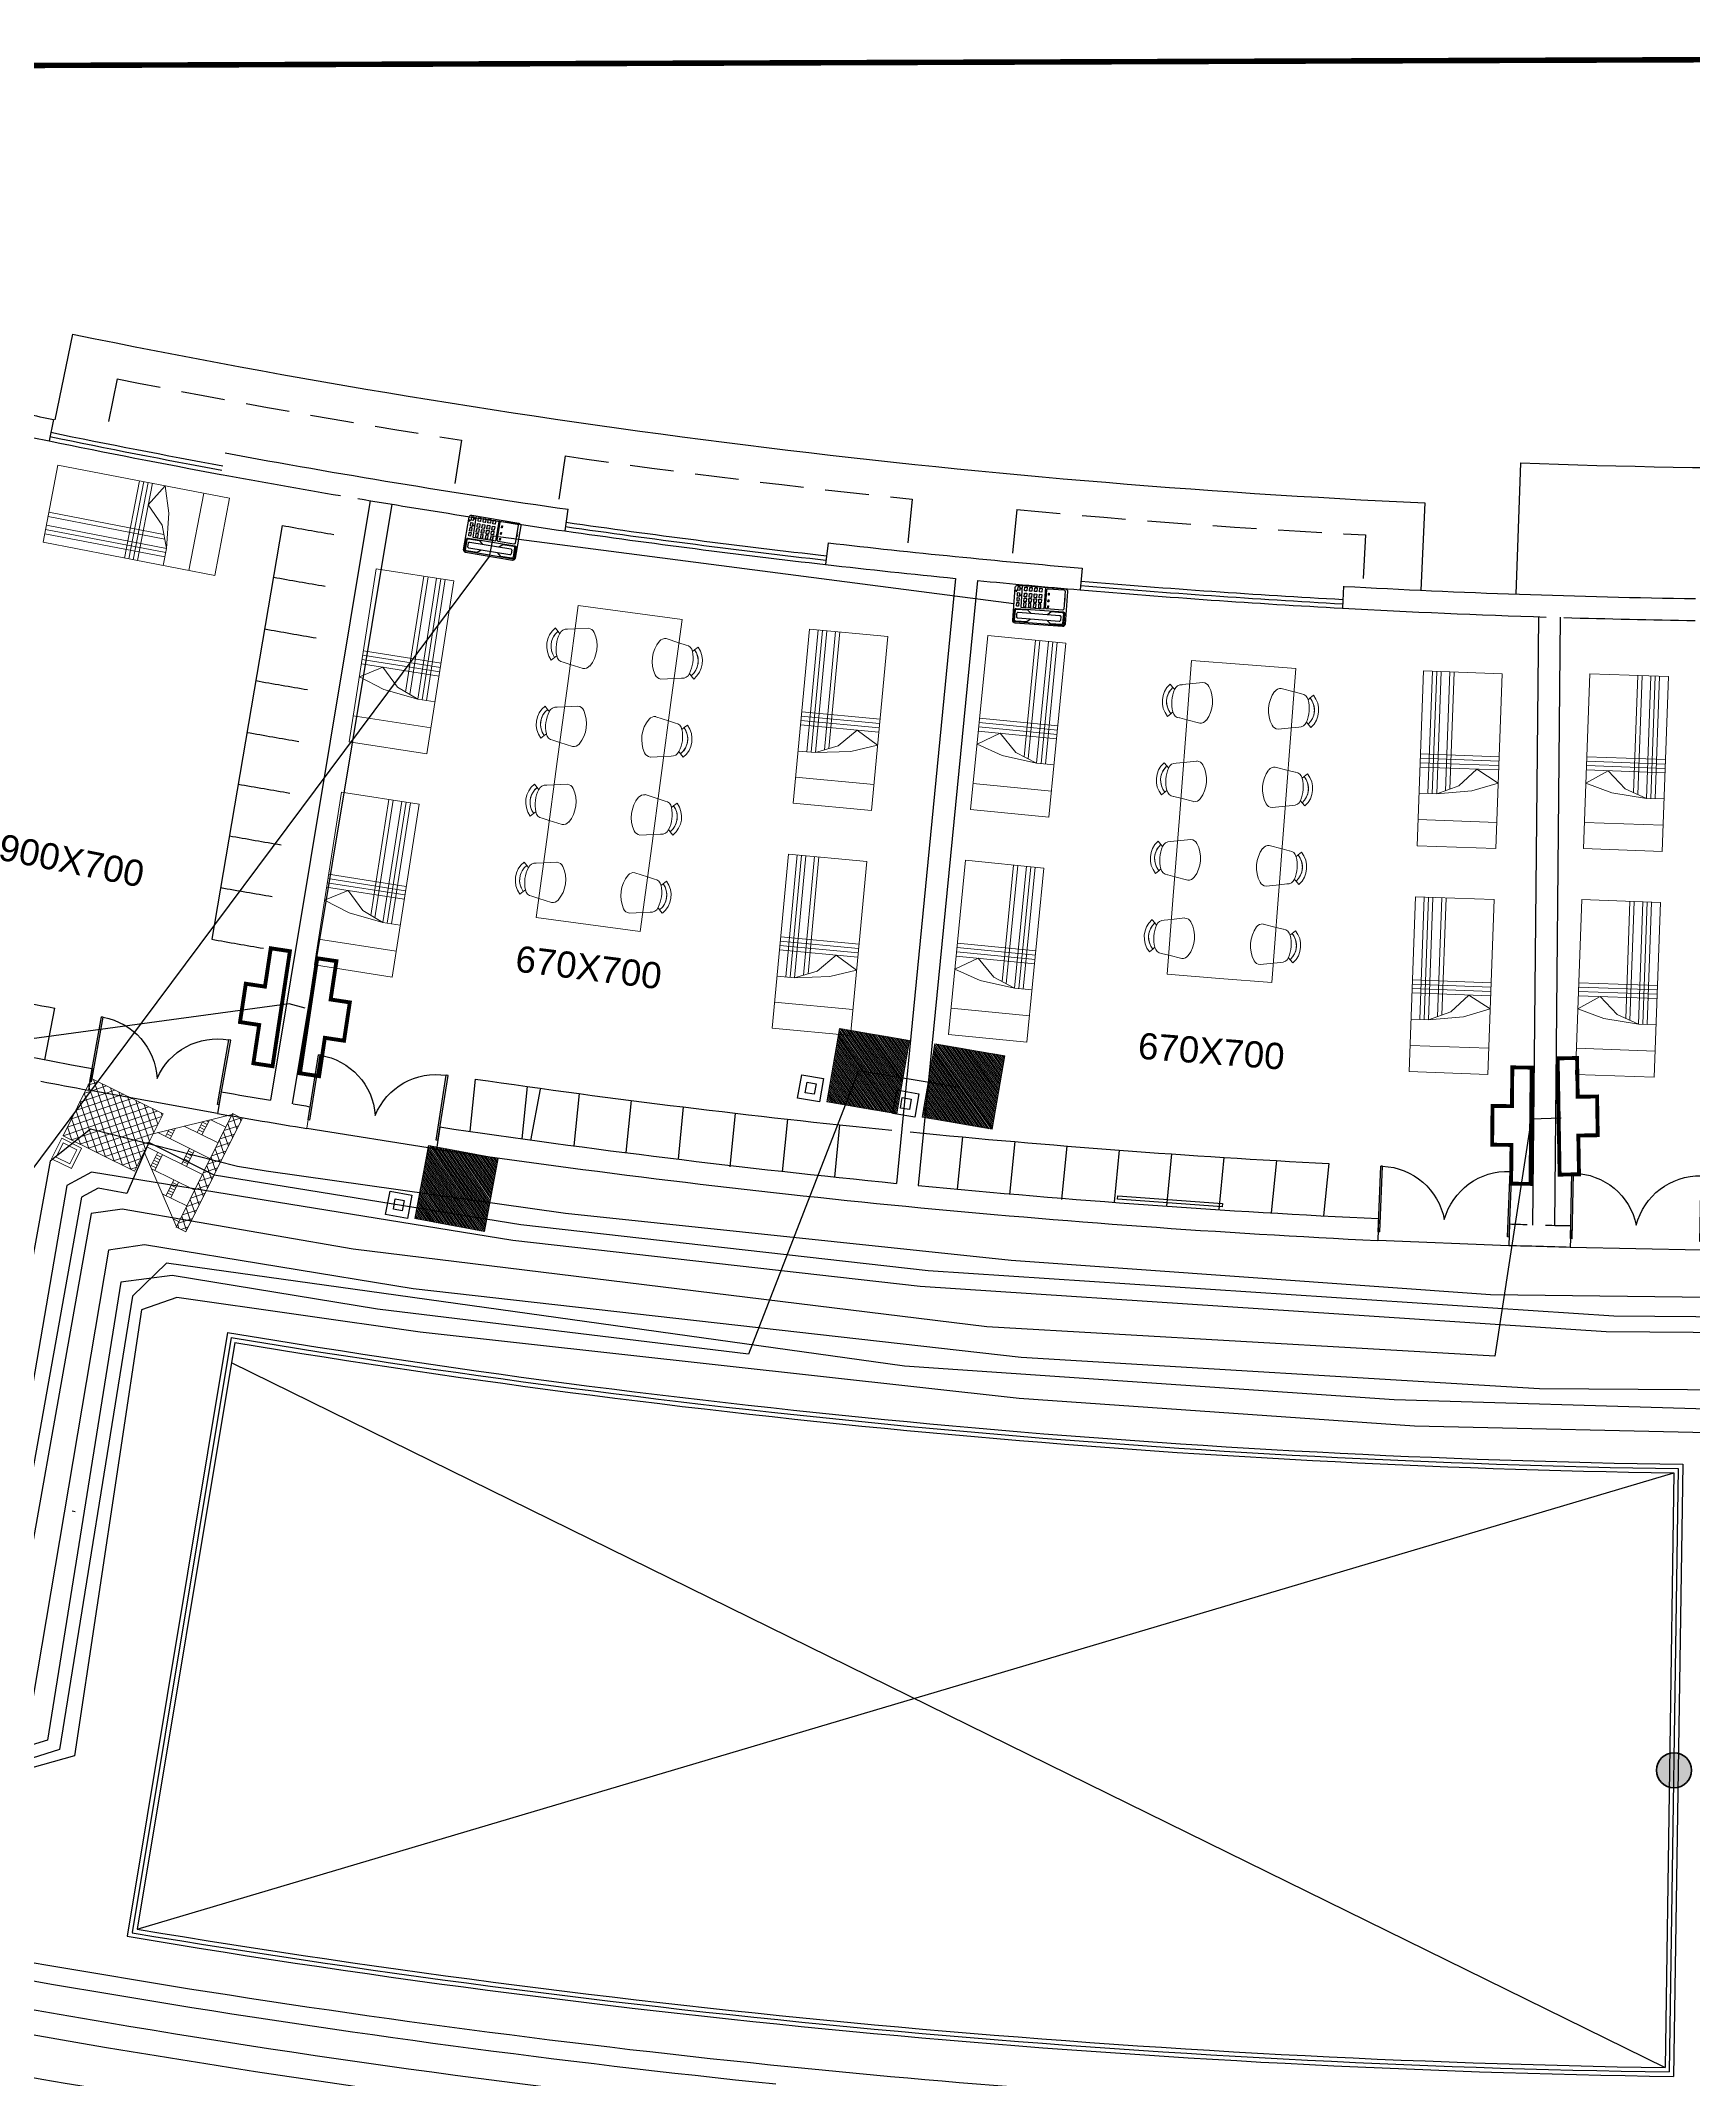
# Model space of a CAD drawing. Header units: inches. Extents: x -221585 to 401252, y -284294 to 332380.
# Drawn here: x 144950 to 146841, y 27985 to 30316 of the extents above; entities that cross this region are included whole.
import ezdxf
from ezdxf.enums import TextEntityAlignment as Align

# ---------------------------------------------------------------- set-up
doc = ezdxf.new("R2010")
doc.units = ezdxf.units.IN
doc.header["$MEASUREMENT"] = 0
doc.linetypes.add('HIDDEN', pattern=[0.375, 0.25, -0.125])
for name, color, linetype, lineweight in [('A-SEC-TXT', 3, 'Continuous', 0), ('A-WALL', 1, 'Continuous', 9), ('column fa 25', 3, 'Continuous', 35), ('FURN', 56, 'Continuous', 0), ('hatch', 252, 'Continuous', 5), ('Wall mount speaker', 2, 'Continuous', 0)]:
    doc.layers.add(name, color=color, linetype=linetype, lineweight=lineweight)
for name, color, linetype in [('A-TEXT', 3, 'Continuous'), ('AC-GRND-PATT', 251, 'Continuous'), ('ELV points', 7, 'Continuous'), ('Power', 7, 'Continuous'), ('TEL', 6, 'Continuous')]:
    doc.layers.add(name, color=color, linetype=linetype)
doc.styles.get("Standard").update_dxf_attribs({"font": 'arial.ttf'})
pattern_1 = [(135, (-206628.523, -439172.145), (31.0767903, 31.0767903), []), (45, (-206628.523, -439172.145), (31.0767903, -31.0767903), [])]

# ---------------------------------------------------------------- blocks, each defined once
blk = doc.blocks.new('d2')
at = {"color": 1, "ltscale": 8}
for p, q in [((-332.772, -186.458, 9945.752), (-332.753, -186.454, 9945.752)), ((-332.628, -187.194, 9945.752), (-332.772, -186.458, 9945.752)), ((-332.609, -187.19, 9945.752), (-332.753, -186.454, 9945.752)), ((-332.753, -186.454, 9945.752), (-332.753, -186.454, 9945.732)), ((-332.753, -186.454, 9945.732), (-332.753, -186.454, 9945.732)), ((-334.226, -186.743, 9945.752), (-334.206, -186.739, 9945.752)), ((-334.082, -187.479, 9945.752), (-334.226, -186.743, 9945.752)), ((-334.062, -187.475, 9945.752), (-334.206, -186.739, 9945.752)), ((-334.063, -187.577, 9945.752), (-332.589, -187.288, 9945.752)), ((-332.628, -187.194, 9945.752), (-332.609, -187.19, 9945.752)), ((-334.082, -187.479, 9945.752), (-334.062, -187.475, 9945.752))]:
    blk.add_line(p, q, dxfattribs=at)
for centre, start, end in [((-332.628, -187.194, 9945.752), 101.092, 178.0402), ((-334.062, -187.475, 9945.752), 24.1438, 101.092)]:
    blk.add_arc(centre, 0.75, start, end, dxfattribs=at)
blk = doc.blocks.new('A$C25933C84')
at = {"color": 8, "linetype": 'Continuous'}
for p, q in [((0, 0.9), (2, 0.9)), ((0, 0), (0, 0.9)), ((0.3, 0.9), (0.3, 0)), ((0.6, 0.7), (0.6, 0.9)), ((0.65, 0.3), (0.6, 0.7)), ((0.7, 0.45), (0.6, 0.7)), ((2, 0.9), (2, 0)), ((0.75, 0), (0.65, 0.3)), ((0.9, 0.25), (0.7, 0.45)), ((0.75, 0), (0.9, 0.25)), ((2, 0), (0, 0))]:
    blk.add_line(p, q, dxfattribs=at)
at = {"color": 8}
for p, q in [((0.6, 0.8), (2, 0.8)), ((0.6, 0.75), (2, 0.75)), ((0.6, 0.7), (2, 0.7)), ((0.9, 0), (0.9, 0.9)), ((0.95, 0), (0.95, 0.9)), ((1, 0), (1, 0.9)), ((1.05, 0), (1.05, 0.9)), ((0.64, 0.6), (2, 0.6)), ((0.66, 0.55), (2, 0.55))]:
    blk.add_line(p, q, dxfattribs=at)
blk = doc.blocks.new('FREGTET')
at = {"layer": 'FURN', "color": 8}
for p, q in [((-154.66, 109.191, -2766.571), (-154.635, 109.149, -2766.571)), ((-154.66, 109.191, -2766.571), (-154.635, 109.149, -2766.571)), ((-154.617, 109.122, -2766.571), (-154.635, 109.149, -2766.571)), ((-154.617, 109.122, -2766.571), (-154.635, 109.149, -2766.571)), ((-154.3, 109.105, -2766.571), (-154.341, 109.079, -2766.571)), ((-154.3, 109.105, -2766.571), (-154.341, 109.079, -2766.571)), ((-154.994, 109.041, -2766.571), (-155.133, 108.458, -2766.571)), ((-154.118, 108.833, -2766.571), (-154.994, 109.041, -2766.571)), ((-154.732, 108.979, -2766.571), (-154.793, 108.838, -2766.571)), ((-154.698, 109.057, -2766.571), (-154.732, 108.979, -2766.571)), ((-154.698, 109.057, -2766.571), (-154.732, 108.979, -2766.571)), ((-154.369, 109.063, -2766.571), (-154.341, 109.079, -2766.571)), ((-154.369, 109.063, -2766.571), (-154.341, 109.079, -2766.571)), ((-154.34, 108.731, -2766.571), (-154.331, 108.884, -2766.571)), ((-154.331, 108.884, -2766.571), (-154.327, 108.968, -2766.571)), ((-154.331, 108.884, -2766.571), (-154.327, 108.968, -2766.571)), ((-153.784, 108.982, -2766.571), (-153.76, 108.941, -2766.571)), ((-153.784, 108.982, -2766.571), (-153.76, 108.941, -2766.571)), ((-153.742, 108.914, -2766.571), (-153.76, 108.941, -2766.571)), ((-153.742, 108.914, -2766.571), (-153.76, 108.941, -2766.571)), ((-153.493, 108.854, -2766.571), (-153.465, 108.871, -2766.571)), ((-153.493, 108.854, -2766.571), (-153.465, 108.871, -2766.571)), ((-153.425, 108.897, -2766.571), (-153.465, 108.871, -2766.571)), ((-153.425, 108.897, -2766.571), (-153.465, 108.871, -2766.571)), ((-153.243, 108.625, -2766.571), (-154.118, 108.833, -2766.571)), ((-153.856, 108.771, -2766.571), (-153.917, 108.63, -2766.571)), ((-153.822, 108.848, -2766.571), (-153.856, 108.771, -2766.571)), ((-153.822, 108.848, -2766.571), (-153.856, 108.771, -2766.571)), ((-153.464, 108.523, -2766.571), (-153.456, 108.676, -2766.571)), ((-153.456, 108.676, -2766.571), (-153.451, 108.76, -2766.571)), ((-153.456, 108.676, -2766.571), (-153.451, 108.76, -2766.571)), ((-152.367, 108.417, -2766.571), (-153.243, 108.625, -2766.571)), ((-152.946, 108.64, -2766.571), (-152.98, 108.563, -2766.571)), ((-152.946, 108.64, -2766.571), (-152.98, 108.563, -2766.571)), ((-152.908, 108.774, -2766.571), (-152.884, 108.732, -2766.571)), ((-152.908, 108.774, -2766.571), (-152.884, 108.732, -2766.571)), ((-152.866, 108.705, -2766.571), (-152.884, 108.732, -2766.571)), ((-152.866, 108.705, -2766.571), (-152.884, 108.732, -2766.571)), ((-152.618, 108.646, -2766.571), (-152.59, 108.663, -2766.571)), ((-152.618, 108.646, -2766.571), (-152.59, 108.663, -2766.571)), ((-152.549, 108.689, -2766.571), (-152.59, 108.663, -2766.571)), ((-152.549, 108.689, -2766.571), (-152.59, 108.663, -2766.571)), ((-155.271, 107.874, -2766.571), (-155.133, 108.458, -2766.571)), ((-152.98, 108.563, -2766.571), (-153.042, 108.422, -2766.571)), ((-152.589, 108.314, -2766.571), (-152.58, 108.468, -2766.571)), ((-152.58, 108.468, -2766.571), (-152.576, 108.552, -2766.571)), ((-152.58, 108.468, -2766.571), (-152.576, 108.552, -2766.571)), ((-151.491, 108.209, -2766.571), (-152.367, 108.417, -2766.571)), ((-152.071, 108.432, -2766.571), (-152.105, 108.355, -2766.571)), ((-152.071, 108.432, -2766.571), (-152.105, 108.354, -2766.571)), ((-152.033, 108.566, -2766.571), (-152.008, 108.524, -2766.571)), ((-152.033, 108.566, -2766.571), (-152.008, 108.524, -2766.571)), ((-151.991, 108.497, -2766.571), (-152.008, 108.524, -2766.571)), ((-151.991, 108.497, -2766.571), (-152.008, 108.524, -2766.571)), ((-151.742, 108.438, -2766.571), (-151.714, 108.454, -2766.571)), ((-151.742, 108.438, -2766.571), (-151.714, 108.454, -2766.571)), ((-151.674, 108.481, -2766.571), (-151.714, 108.454, -2766.571)), ((-151.674, 108.481, -2766.571), (-151.714, 108.454, -2766.571)), ((-152.105, 108.355, -2766.571), (-152.166, 108.214, -2766.571)), ((-151.713, 108.106, -2766.571), (-151.705, 108.259, -2766.571)), ((-151.705, 108.259, -2766.571), (-151.7, 108.344, -2766.571)), ((-151.705, 108.259, -2766.571), (-151.7, 108.344, -2766.571)), ((-151.63, 107.625, -2766.571), (-151.491, 108.209, -2766.571)), ((-155.009, 107.811, -2766.571), (-155.001, 107.965, -2766.571)), ((-154.396, 107.666, -2766.571), (-155.271, 107.874, -2766.571)), ((-155.014, 107.727, -2766.571), (-155.009, 107.812, -2766.571)), ((-155.014, 107.727, -2766.571), (-155.009, 107.811, -2766.571)), ((-154.609, 107.716, -2766.571), (-154.643, 107.639, -2766.571)), ((-154.609, 107.716, -2766.571), (-154.643, 107.639, -2766.571)), ((-154.547, 107.857, -2766.571), (-154.609, 107.716, -2766.571)), ((-154.133, 107.603, -2766.571), (-154.125, 107.756, -2766.571)), ((-155.04, 107.59, -2766.571), (-154.999, 107.617, -2766.571)), ((-155.04, 107.59, -2766.571), (-154.999, 107.617, -2766.571)), ((-154.971, 107.633, -2766.571), (-154.999, 107.617, -2766.571)), ((-154.971, 107.633, -2766.571), (-154.999, 107.617, -2766.571)), ((-154.723, 107.574, -2766.571), (-154.705, 107.547, -2766.571)), ((-154.723, 107.574, -2766.571), (-154.705, 107.547, -2766.571)), ((-154.681, 107.505, -2766.571), (-154.705, 107.547, -2766.571)), ((-154.681, 107.505, -2766.571), (-154.705, 107.547, -2766.571)), ((-153.52, 107.458, -2766.571), (-154.396, 107.666, -2766.571)), ((-154.138, 107.519, -2766.571), (-154.133, 107.603, -2766.571)), ((-154.138, 107.519, -2766.571), (-154.133, 107.603, -2766.571)), ((-153.733, 107.508, -2766.571), (-153.767, 107.431, -2766.571)), ((-153.733, 107.508, -2766.571), (-153.767, 107.431, -2766.571)), ((-153.672, 107.649, -2766.571), (-153.733, 107.508, -2766.571)), ((-152.645, 107.249, -2766.571), (-153.52, 107.458, -2766.571)), ((-153.258, 107.395, -2766.571), (-153.249, 107.548, -2766.571)), ((-151.63, 107.625, -2766.571), (-151.769, 107.041, -2766.571)), ((-154.164, 107.382, -2766.571), (-154.124, 107.408, -2766.571)), ((-154.164, 107.382, -2766.571), (-154.124, 107.408, -2766.571)), ((-154.096, 107.425, -2766.571), (-154.124, 107.408, -2766.571)), ((-154.096, 107.425, -2766.571), (-154.124, 107.408, -2766.571)), ((-153.847, 107.366, -2766.571), (-153.83, 107.338, -2766.571)), ((-153.847, 107.366, -2766.571), (-153.83, 107.338, -2766.571)), ((-153.805, 107.297, -2766.571), (-153.83, 107.338, -2766.571)), ((-153.805, 107.297, -2766.571), (-153.83, 107.338, -2766.571)), ((-153.262, 107.311, -2766.571), (-153.258, 107.395, -2766.571)), ((-153.262, 107.311, -2766.571), (-153.258, 107.395, -2766.571)), ((-152.858, 107.3, -2766.571), (-152.892, 107.223, -2766.571)), ((-152.858, 107.3, -2766.571), (-152.892, 107.223, -2766.571)), ((-152.796, 107.441, -2766.571), (-152.858, 107.3, -2766.571)), ((-151.769, 107.041, -2766.571), (-152.645, 107.249, -2766.571)), ((-152.382, 107.187, -2766.571), (-152.374, 107.34, -2766.571)), ((-151.921, 107.233, -2766.571), (-151.982, 107.092, -2766.571)), ((-153.289, 107.174, -2766.571), (-153.248, 107.2, -2766.571)), ((-153.289, 107.174, -2766.571), (-153.248, 107.2, -2766.571)), ((-153.22, 107.216, -2766.571), (-153.248, 107.2, -2766.571)), ((-153.22, 107.216, -2766.571), (-153.248, 107.2, -2766.571)), ((-152.972, 107.157, -2766.571), (-152.954, 107.13, -2766.571)), ((-152.972, 107.157, -2766.571), (-152.954, 107.13, -2766.571)), ((-152.93, 107.089, -2766.571), (-152.954, 107.13, -2766.571)), ((-152.93, 107.089, -2766.571), (-152.954, 107.13, -2766.571)), ((-152.413, 106.966, -2766.571), (-152.373, 106.992, -2766.571)), ((-152.413, 106.966, -2766.571), (-152.373, 106.992, -2766.571)), ((-152.387, 107.103, -2766.571), (-152.382, 107.187, -2766.571)), ((-152.387, 107.103, -2766.571), (-152.382, 107.187, -2766.571)), ((-152.345, 107.008, -2766.571), (-152.373, 106.992, -2766.571)), ((-152.345, 107.008, -2766.571), (-152.373, 106.992, -2766.571)), ((-151.982, 107.092, -2766.571), (-152.016, 107.014, -2766.571)), ((-151.982, 107.092, -2766.571), (-152.016, 107.014, -2766.571)), ((-152.096, 106.949, -2766.571), (-152.078, 106.922, -2766.571)), ((-152.096, 106.949, -2766.571), (-152.078, 106.922, -2766.571)), ((-152.054, 106.88, -2766.571), (-152.078, 106.922, -2766.571)), ((-152.054, 106.88, -2766.571), (-152.078, 106.922, -2766.571))]:
    blk.add_line(p, q, dxfattribs=at)
for centre, radius, start, end in [((-154.615, 109.037, -2766.571), 0.0847, 91.5148, 166.6297), ((-154.615, 109.037, -2766.571), 0.0847, 91.5148, 166.6297), ((-154.525, 108.959, -2766.571), 0.268, 33.0269, 120.2325), ((-154.525, 108.959, -2766.571), 0.268, 33.0269, 120.2325), ((-154.525, 108.959, -2766.571), 0.219, 33.0269, 120.2325), ((-154.525, 108.959, -2766.571), 0.219, 46.2775, 120.2325), ((-154.576, 108.746, -2766.571), 0.378, 56.8909, 96.3685), ((-154.576, 108.746, -2766.571), 0.378, 56.8909, 96.3685), ((-154.409, 108.988, -2766.571), 0.0847, 346.6297, 61.7447), ((-154.409, 108.988, -2766.571), 0.0847, 346.6297, 61.7447), ((-153.74, 108.829, -2766.571), 0.0847, 91.5148, 166.6297), ((-153.74, 108.829, -2766.571), 0.0847, 91.5148, 166.6297), ((-153.649, 108.751, -2766.571), 0.268, 33.0269, 120.2325), ((-153.649, 108.751, -2766.571), 0.268, 33.0269, 120.2325), ((-153.649, 108.751, -2766.571), 0.219, 33.0269, 120.2325), ((-153.649, 108.751, -2766.571), 0.219, 46.2775, 120.2325), ((-153.7, 108.538, -2766.571), 0.378, 56.8909, 96.3685), ((-153.7, 108.538, -2766.571), 0.378, 56.8909, 96.3685), ((-153.534, 108.78, -2766.571), 0.0847, 346.6297, 61.7447), ((-153.534, 108.78, -2766.571), 0.0847, 346.6297, 61.7447), ((-154.711, 108.819, -2766.571), 0.0847, 166.6297, 224.3988), ((-154.711, 108.819, -2766.571), 0.0847, 166.6297, 224.3988), ((-154.512, 109.013, -2766.571), 0.363, 224.3988, 288.8607), ((-154.512, 109.013, -2766.571), 0.363, 224.3988, 288.8607), ((-154.422, 108.75, -2766.571), 0.0847, 288.8607, 346.6297), ((-154.422, 108.75, -2766.571), 0.0847, 288.8607, 346.6297), ((-153.835, 108.611, -2766.571), 0.0847, 166.6297, 224.3988), ((-153.835, 108.611, -2766.571), 0.0847, 166.6297, 224.3988), ((-152.864, 108.621, -2766.571), 0.0847, 91.5148, 166.6297), ((-152.864, 108.621, -2766.571), 0.0847, 91.5148, 166.6297), ((-152.774, 108.543, -2766.571), 0.268, 33.0269, 120.2325), ((-152.774, 108.543, -2766.571), 0.268, 33.0269, 120.2325), ((-152.774, 108.543, -2766.571), 0.219, 33.0269, 120.2325), ((-152.774, 108.543, -2766.571), 0.219, 46.2775, 120.2325), ((-152.824, 108.33, -2766.571), 0.378, 56.8909, 96.3685), ((-152.824, 108.33, -2766.571), 0.378, 56.8909, 96.3685), ((-152.658, 108.572, -2766.571), 0.0847, 346.6297, 61.7447), ((-152.658, 108.572, -2766.571), 0.0847, 346.6297, 61.7447), ((-153.636, 108.805, -2766.571), 0.363, 224.3988, 288.8607), ((-153.636, 108.805, -2766.571), 0.363, 224.3988, 288.8607), ((-153.547, 108.542, -2766.571), 0.0847, 288.8607, 346.6297), ((-153.547, 108.542, -2766.571), 0.0847, 288.8607, 346.6297), ((-152.959, 108.403, -2766.571), 0.0847, 166.6297, 224.3988), ((-152.959, 108.403, -2766.571), 0.0847, 166.6297, 224.3988), ((-151.988, 108.413, -2766.571), 0.0847, 91.5148, 166.6297), ((-151.988, 108.413, -2766.571), 0.0847, 91.5148, 166.6297), ((-151.898, 108.335, -2766.571), 0.268, 33.0269, 120.2325), ((-151.898, 108.335, -2766.571), 0.268, 33.0269, 120.2325), ((-151.898, 108.335, -2766.571), 0.219, 33.0269, 120.2325), ((-151.898, 108.335, -2766.571), 0.219, 46.2775, 120.2325), ((-151.949, 108.122, -2766.571), 0.378, 56.8909, 96.3685), ((-151.949, 108.122, -2766.571), 0.378, 56.8909, 96.3685), ((-151.782, 108.364, -2766.571), 0.0847, 346.6297, 61.7447), ((-151.782, 108.364, -2766.571), 0.0847, 346.6297, 61.7447), ((-152.761, 108.597, -2766.571), 0.363, 224.3988, 288.8607), ((-152.761, 108.597, -2766.571), 0.363, 224.3988, 288.8607), ((-152.671, 108.334, -2766.571), 0.0847, 288.8607, 346.6297), ((-152.671, 108.334, -2766.571), 0.0847, 288.8607, 346.6297), ((-152.084, 108.194, -2766.571), 0.0847, 166.6297, 224.3988), ((-152.084, 108.194, -2766.571), 0.0847, 166.6297, 224.3988), ((-154.918, 107.945, -2766.571), 0.0847, 108.8607, 166.6297), ((-154.918, 107.945, -2766.571), 0.0847, 108.8607, 166.6297), ((-154.828, 107.682, -2766.571), 0.363, 44.3988, 108.8607), ((-154.828, 107.682, -2766.571), 0.363, 44.3988, 108.8607), ((-154.63, 107.876, -2766.571), 0.0847, 346.6297, 44.3988), ((-154.63, 107.876, -2766.571), 0.0847, 346.6297, 44.3988), ((-151.885, 108.389, -2766.571), 0.363, 224.3988, 288.8607), ((-151.885, 108.389, -2766.571), 0.363, 224.3988, 288.8607), ((-151.795, 108.126, -2766.571), 0.0847, 288.8607, 346.6297), ((-151.795, 108.126, -2766.571), 0.0847, 288.8607, 346.6297), ((-154.931, 107.707, -2766.571), 0.0847, 166.6297, 241.7447), ((-154.931, 107.707, -2766.571), 0.0847, 166.6297, 241.7447), ((-154.043, 107.737, -2766.571), 0.0847, 108.8607, 166.6297), ((-154.043, 107.737, -2766.571), 0.0847, 108.8607, 166.6297), ((-153.953, 107.474, -2766.571), 0.363, 44.3988, 108.8607), ((-153.953, 107.474, -2766.571), 0.363, 44.3988, 108.8607), ((-153.754, 107.668, -2766.571), 0.0847, 346.6297, 44.3988), ((-153.754, 107.668, -2766.571), 0.0847, 346.6297, 44.3988), ((-154.816, 107.736, -2766.571), 0.268, 213.0269, 300.2325), ((-154.816, 107.736, -2766.571), 0.268, 213.0269, 300.2325), ((-154.816, 107.736, -2766.571), 0.219, 213.0269, 300.2325), ((-154.816, 107.736, -2766.571), 0.219, 213.0269, 286.9819), ((-154.765, 107.949, -2766.571), 0.378, 236.8909, 276.3685), ((-154.765, 107.949, -2766.571), 0.378, 236.8909, 276.3685), ((-154.725, 107.658, -2766.571), 0.0847, 271.5148, 346.6297), ((-154.725, 107.658, -2766.571), 0.0847, 271.5148, 346.6297), ((-154.056, 107.499, -2766.571), 0.0847, 166.6297, 241.7447), ((-154.056, 107.499, -2766.571), 0.0847, 166.6297, 241.7447), ((-153.167, 107.529, -2766.571), 0.0847, 108.8607, 166.6297), ((-153.167, 107.529, -2766.571), 0.0847, 108.8607, 166.6297), ((-153.077, 107.266, -2766.571), 0.363, 44.3988, 108.8607), ((-153.077, 107.266, -2766.571), 0.363, 44.3988, 108.8607), ((-152.879, 107.46, -2766.571), 0.0847, 346.6297, 44.3988), ((-152.879, 107.46, -2766.571), 0.0847, 346.6297, 44.3988), ((-153.94, 107.528, -2766.571), 0.268, 213.0269, 300.2325), ((-153.94, 107.528, -2766.571), 0.268, 213.0269, 300.2325), ((-153.94, 107.528, -2766.571), 0.219, 213.0269, 300.2325), ((-153.94, 107.528, -2766.571), 0.219, 213.0269, 286.9819), ((-153.889, 107.741, -2766.571), 0.378, 236.8909, 276.3685), ((-153.889, 107.741, -2766.571), 0.378, 236.8909, 276.3685), ((-153.85, 107.45, -2766.571), 0.0847, 271.5148, 346.6297), ((-153.85, 107.45, -2766.571), 0.0847, 271.5148, 346.6297), ((-153.18, 107.291, -2766.571), 0.0847, 166.6297, 241.7447), ((-153.18, 107.291, -2766.571), 0.0847, 166.6297, 241.7447), ((-152.974, 107.242, -2766.571), 0.0847, 271.5148, 346.6297), ((-152.974, 107.242, -2766.571), 0.0847, 271.5148, 346.6297), ((-152.291, 107.321, -2766.571), 0.0847, 108.8607, 166.6297), ((-152.291, 107.321, -2766.571), 0.0847, 108.8607, 166.6297), ((-152.202, 107.058, -2766.571), 0.363, 44.3988, 108.8607), ((-152.202, 107.058, -2766.571), 0.363, 44.3988, 108.8607), ((-152.003, 107.252, -2766.571), 0.0847, 346.6297, 44.3988), ((-152.003, 107.252, -2766.571), 0.0847, 346.6297, 44.3988), ((-153.064, 107.32, -2766.571), 0.268, 213.0269, 300.2325), ((-153.064, 107.32, -2766.571), 0.268, 213.0269, 300.2325), ((-153.064, 107.32, -2766.571), 0.219, 213.0269, 300.2325), ((-153.064, 107.32, -2766.571), 0.219, 213.0269, 286.9819), ((-153.014, 107.533, -2766.571), 0.378, 236.8909, 276.3685), ((-153.014, 107.533, -2766.571), 0.378, 236.8909, 276.3685), ((-152.304, 107.083, -2766.571), 0.0847, 166.6297, 241.7447), ((-152.304, 107.083, -2766.571), 0.0847, 166.6297, 241.7447), ((-152.189, 107.112, -2766.571), 0.219, 213.0269, 300.2325), ((-152.189, 107.112, -2766.571), 0.219, 213.0269, 286.9819), ((-152.138, 107.325, -2766.571), 0.378, 236.8909, 276.3685), ((-152.138, 107.325, -2766.571), 0.378, 236.8909, 276.3685), ((-152.098, 107.034, -2766.571), 0.0847, 271.5148, 346.6297), ((-152.098, 107.034, -2766.571), 0.0847, 271.5148, 346.6297), ((-152.189, 107.112, -2766.571), 0.268, 213.0269, 300.2325), ((-152.189, 107.112, -2766.571), 0.268, 213.0269, 300.2325)]:
    blk.add_arc(centre, radius, start, end, dxfattribs=at)
blk = doc.blocks.new('dffa')
at = {"layer": 'column fa 25', "ltscale": 10}
h = blk.add_hatch(color=3, dxfattribs=at)
h.set_gradient(color1=(141, 141, 141), color2=(145, 145, 145), one_color=1, tint=0.57, name='CYLINDER')
h.paths.add_polyline_path([(173919.9, 119465, 1), (173879.9, 119465, 1)])
at = {"layer": 'column fa 25', "color": 3, "ltscale": 10}
blk.add_circle((173899.9, 119465), 20, dxfattribs=at)
blk = doc.blocks.new('light')
at = {"color": 5}
for p, q in [((112625.2, 38871.2), (112742.5, 38895.9)), ((112743.3, 38892.3), (112625.9, 38867.6)), ((112742.5, 38895.9), (112743.3, 38892.3)), ((112625.9, 38867.6), (112625.2, 38871.2))]:
    blk.add_line(p, q, dxfattribs=at)
blk = doc.blocks.new('A$C1A3D5E7F')
at = {"color": 1}
for points in [[(6.11, 4.12), (6.11, 0.28, -0.414214), (5.83, 0), (0.28, 0, -0.414214), (0, 0.28), (0, 4.12, -0.414214), (0.28, 4.41), (5.83, 4.41, -0.414214)], [(5.97, 4.12), (5.97, 2.84, -0.414214), (5.83, 2.7), (0.28, 2.7, -0.414214), (0.14, 2.84), (0.14, 4.12, -0.414214), (0.28, 4.27), (5.83, 4.27, -0.414214)], [(2.42, 2.36), (2.42, 0.28, -0.414214), (2.28, 0.14), (0.43, 0.14, -0.414214), (0.29, 0.28), (0.29, 2.36, -0.414214), (0.43, 2.5), (2.28, 2.5, -0.414214)], [(5.69, 3.7), (5.69, 3.27, -0.414214), (5.54, 3.13), (0.71, 3.13, -0.414214), (0.57, 3.27), (0.57, 3.7, -0.414214), (0.71, 3.84), (5.54, 3.84, -0.414214)], [(3.25, 2.03), (3.25, 2.4, 0.414214), (3.23, 2.43), (3, 2.43, 0.414214), (2.97, 2.4), (2.97, 2.03, 0.414214), (3, 2), (3.23, 2, 0.414214)], [(3.84, 2.03), (3.84, 2.4, 0.414214), (3.81, 2.43), (3.58, 2.43, 0.414214), (3.55, 2.4), (3.55, 2.03, 0.414214), (3.58, 2), (3.81, 2, 0.414214)], [(4.42, 2.03), (4.42, 2.4, 0.414214), (4.39, 2.43), (4.16, 2.43, 0.414214), (4.14, 2.4), (4.14, 2.03, 0.414214), (4.16, 2), (4.39, 2, 0.414214)], [(5, 2.03), (5, 2.4, 0.414214), (4.97, 2.43), (4.75, 2.43, 0.414214), (4.72, 2.4), (4.72, 2.03, 0.414214), (4.75, 2), (4.97, 2, 0.414214)], [(5.79, 2.4), (5.79, 2.03, -0.414214), (5.76, 2), (5.6, 2, -0.414214), (5.57, 2.03), (5.57, 2.4, -0.414214), (5.6, 2.43), (5.76, 2.43, -0.414214)], [(3.25, 1.82), (3.25, 1.45, -0.414214), (3.23, 1.43), (3, 1.43, -0.414214), (2.97, 1.45), (2.97, 1.82, -0.414214), (3, 1.85), (3.23, 1.85, -0.414214)], [(3.25, 1.25), (3.25, 0.88, -0.414214), (3.23, 0.85), (3, 0.85, -0.414214), (2.97, 0.88), (2.97, 1.25, -0.414214), (3, 1.28), (3.23, 1.28, -0.414214)], [(3.25, 0.54), (3.25, 0.17, -0.414214), (3.23, 0.14), (3, 0.14, -0.414214), (2.97, 0.17), (2.97, 0.54, -0.414214), (3, 0.57), (3.23, 0.57, -0.414214)], [(3.84, 1.82), (3.84, 1.45, -0.414214), (3.81, 1.43), (3.58, 1.43, -0.414214), (3.55, 1.45), (3.55, 1.82, -0.414214), (3.58, 1.85), (3.81, 1.85, -0.414214)], [(3.84, 1.25), (3.84, 0.88, -0.414214), (3.81, 0.85), (3.58, 0.85, -0.414214), (3.55, 0.88), (3.55, 1.25, -0.414214), (3.58, 1.28), (3.81, 1.28, -0.414214)], [(3.84, 0.54), (3.84, 0.17, -0.414214), (3.81, 0.14), (3.58, 0.14, -0.414214), (3.55, 0.17), (3.55, 0.54, -0.414214), (3.58, 0.57), (3.81, 0.57, -0.414214)], [(4.42, 1.82), (4.42, 1.45, -0.414214), (4.39, 1.43), (4.16, 1.43, -0.414214), (4.14, 1.45), (4.14, 1.82, -0.414214), (4.16, 1.85), (4.39, 1.85, -0.414214)], [(4.42, 1.25), (4.42, 0.88, -0.414214), (4.39, 0.85), (4.16, 0.85, -0.414214), (4.14, 0.88), (4.14, 1.25, -0.414214), (4.16, 1.28), (4.39, 1.28, -0.414214)], [(4.42, 0.54), (4.42, 0.17, -0.414214), (4.39, 0.14), (4.16, 0.14, -0.414214), (4.14, 0.17), (4.14, 0.54, -0.414214), (4.16, 0.57), (4.39, 0.57, -0.414214)], [(5, 1.82), (5, 1.45, -0.414214), (4.97, 1.43), (4.75, 1.43, -0.414214), (4.72, 1.45), (4.72, 1.82, -0.414214), (4.75, 1.85), (4.97, 1.85, -0.414214)], [(5, 1.25), (5, 0.88, -0.414214), (4.97, 0.85), (4.75, 0.85, -0.414214), (4.72, 0.88), (4.72, 1.25, -0.414214), (4.75, 1.28), (4.97, 1.28, -0.414214)], [(5, 0.54), (5, 0.17, -0.414214), (4.97, 0.14), (4.75, 0.14, -0.414214), (4.72, 0.17), (4.72, 0.54, -0.414214), (4.75, 0.57), (4.97, 0.57, -0.414214)], [(5.79, 1.82), (5.79, 1.45, -0.414214), (5.76, 1.43), (5.6, 1.43, -0.414214), (5.57, 1.45), (5.57, 1.82, -0.414214), (5.6, 1.85), (5.76, 1.85, -0.414214)], [(5.79, 1.25), (5.79, 0.88, -0.414214), (5.76, 0.85), (5.6, 0.85, -0.414214), (5.57, 0.88), (5.57, 1.25, -0.414214), (5.6, 1.28), (5.76, 1.28, -0.414214)], [(5.79, 0.54), (5.79, 0.17, -0.414214), (5.76, 0.14), (5.6, 0.14, -0.414214), (5.57, 0.17), (5.57, 0.54, -0.414214), (5.6, 0.57), (5.76, 0.57, -0.414214)]]:
    blk.add_lwpolyline(points, format="xyb", close=True, dxfattribs=at)
for points in [[(2.11, 3.13), (1.71, 2.77), (0.43, 2.77, -0.414214), (0.28, 2.91), (0.28, 4.05, -0.414214), (0.43, 4.19), (1.71, 4.19), (2.11, 3.84)], [(4.07, 3.84), (4.48, 4.19), (5.76, 4.19, -0.414214), (5.9, 4.05), (5.9, 2.91, -0.414214), (5.76, 2.77), (4.48, 2.77), (4.07, 3.13)]]:
    blk.add_lwpolyline(points, format="xyb", dxfattribs=at)
blk.add_lwpolyline([(5.31, 0), (5.31, 2.5), (2.57, 2.5), (2.57, 0)], dxfattribs=at)
for points in [[(2.18, 2.34), (2.18, 2.12), (2.1, 2.12), (2.1, 2.34)], [(2.18, 1.64), (2.18, 1.43), (2.1, 1.43), (2.1, 1.64)], [(2.18, 0.86), (2.18, 0.64), (2.1, 0.64), (2.1, 0.86)], [(6.02, 0.66), (6.02, 0.68), (5.91, 0.68), (5.91, 0.66)], [(6.02, 0.65), (6.02, 0.63), (5.91, 0.63), (5.91, 0.65)], [(6.02, 0.61), (6.02, 0.6), (5.91, 0.6), (5.91, 0.61)]]:
    blk.add_lwpolyline(points, close=True, dxfattribs=at)
for centre in [(5.43, 1.14), (5.43, 0.35)]:
    blk.add_circle(centre, 0.0499, dxfattribs=at)
for s, height, p in [('Panasonic', 0.0995, (0.15, 1.36)), ('1', 0.142, (3.15, 2.21)), ('2', 0.142, (3.15, 1.64)), ('3', 0.142, (3.15, 1.06)), ('4', 0.142, (3.73, 2.21)), ('5', 0.142, (3.73, 1.64)), ('6', 0.142, (3.73, 1.06)), ('7', 0.142, (4.31, 2.21)), ('8', 0.142, (4.31, 1.64)), ('9', 0.142, (4.31, 1.06)), ('*', 0.142, (4.9, 2.21)), ('0', 0.142, (4.9, 1.64)), ('#', 0.142, (4.9, 1.06)), ('MIC', 0.0498, (5.86, 0.64))]:
    blk.add_text(s, height=height, rotation=90, dxfattribs=at).set_placement(p, align=Align.MIDDLE)
blk = doc.blocks.new('data')
at = {"layer": 'Power', "color": 3, "const_width": 2}
blk.add_lwpolyline([(58948.7, 155709.8), (58948.7, 155714.8), (58948.7, 155719.8), (58958.7, 155719.8), (58968.7, 155719.8), (58968.7, 155724.8), (58968.7, 155729.8), (58978.7, 155729.8), (58988.7, 155729.8), (58988.7, 155719.8), (59008.7, 155719.8), (59008.7, 155709.8), (58948.7, 155709.8)], dxfattribs=at)
blk = doc.blocks.new('A$C54490F4E')
at = {"layer": 'Wall mount speaker', "ltscale": 0.1}
h = blk.add_hatch(dxfattribs=at)
h.set_pattern_fill('ANSI31', color=3, scale=50, style=0)
h.paths.add_polyline_path([(347.4, 331.9), (0, 331.9), (0, 0), (347.4, 0)])
at = {"layer": 'Wall mount speaker', "color": 3, "ltscale": 0.1}
blk.add_lwpolyline([(0, 331.9), (347.4, 331.9), (347.4, 0), (0, 0)], close=True, dxfattribs=at)
blk = doc.blocks.new('A$C1A917D7C')
at = {"layer": 'TEL', "elevation": 0}
for points in [[(0, 956), (227, 956), (227, 744), (0, 744)], [(63, 893), (164, 893), (164, 807), (63, 807)]]:
    blk.add_lwpolyline(points, close=True, dxfattribs=at)
at = {"layer": 'Wall mount speaker', "color": 2, "ltscale": 0.1, "xscale": 2.038325862171721, "yscale": 2.038325862171721, "zscale": 2.038325862171721}
blk.add_blockref('A$C54490F4E', (14, 0), dxfattribs=at)
blk = doc.blocks.new('A$C08703A85')
at = {"layer": 'AC-GRND-PATT', "lineweight": -2, "ltscale": 0.1}
h = blk.add_hatch(dxfattribs=at)
h.set_pattern_fill('ANSI37', color=0, scale=351.593746)
h.set_pattern_definition(pattern_1)
h.paths.add_polyline_path([(0, 837), (67, 837), (70, 834), (70, 6), (63, 0), (0, 0)])
h = blk.add_hatch(dxfattribs=at)
h.set_pattern_fill('BRSTONE', color=0, scale=351.593746)
h.set_pattern_definition([(180, (-206628.52, -439172.15), (-7e-13, 116.025936), []), (90, (-206944.96, -439172.15), (175.79687, 116.025936), [116.02594, -116.02594]), (90, (-206909.8, -439172.15), (175.79687, 116.025936), [116.02594, -116.02594]), (180, (-206944.96, -439152.81), (-175.796873, 116.025936), [-316.43437, 35.159375]), (180, (-206944.96, -439133.47), (-175.796873, 116.025936), [-316.43437, 35.159375]), (180, (-206944.96, -439114.13), (-175.796873, 116.025936), [-316.43437, 35.159375]), (180, (-206944.96, -439094.8), (-175.796873, 116.025936), [-316.43437, 35.159375]), (180, (-206944.96, -439075.46), (-175.796873, 116.025936), [-316.43437, 35.159375])])
h.paths.add_polyline_path([(70, 834), (481, 486), (481, 352), (70, 6)])
h = blk.add_hatch(dxfattribs=at)
h.set_pattern_fill('ANSI37', color=0, scale=351.593746)
h.set_pattern_definition(pattern_1)
h.paths.add_polyline_path([(1009, 628), (1009, 206), (481, 206), (481, 417), (481, 628)])
at = {"layer": 'A-WALL', "color": 10, "lineweight": -2, "ltscale": 0.1}
for p, q in [((0, 837), (0, 0)), ((70, 837), (0, 837)), ((481, 486), (67, 837)), ((70, 839), (70, 0)), ((481, 206), (481, 628)), ((481, 628), (1009, 628)), ((1009, 628), (1009, 206)), ((481, 206), (481, 417)), ((499, 472), (495, 475)), ((481, 352), (63, 0)), ((1009, 206), (481, 206))]:
    blk.add_line(p, q, dxfattribs=at)
at = {"layer": 'A-WALL', "color": 10, "linetype": 'ByBlock', "lineweight": -2, "ltscale": 0.1}
blk.add_line((70, 0), (0, 0), dxfattribs=at)
blk = doc.blocks.new('A$C1C8104B6')
at = {"color": 6}
for points in [[(737, 0), (887, 0), (887, 146), (737, 146)], [(760, 23), (864, 23), (864, 123), (760, 123)]]:
    blk.add_lwpolyline(points, close=True, dxfattribs=at)
at = {"layer": 'A-SEC-TXT', "rotation": 270}
blk.add_blockref('A$C08703A85', (90, 1009), dxfattribs=at)

msp = doc.modelspace()

# ---------------------------------------------------------------- linework, layer by layer
at = {"color": 20, "ltscale": 10}
msp.add_line((144986.7, 29980.4, -0.4), (144966.6, 29882.4, 0), dxfattribs=at)
at = {"color": 20, "linetype": 'HIDDEN', "ltscale": 200}
for p, q in [((145037.7, 29929.3, -0.4), (145024.1, 29860.6, 0)), ((145431.6, 29859.1, -0.4), (145422.3, 29799.8, 0)), ((145550.2, 29841.1, -0.4), (145541.6, 29781.8, 0)), ((145947.2, 29791.5, 0), (145941, 29731.8, 0)), ((146066.7, 29779.7, 0), (146061.1, 29720, 0)), ((146465.7, 29750.7, 0), (146462.5, 29690.8, 0))]:
    msp.add_line(p, q, dxfattribs=at)
at = {"color": 4, "ltscale": 10}
for p, q in [((144964.9, 29882.8, 0), (144959.9, 29858.3, 0)), ((146642.8, 29833, -1.3), (146637.5, 29683.1, 0)), ((145327.3, 29789.9, 0), (145213.2, 29104.4, 0)), ((145352, 29785.8, 0), (145237.9, 29100.2, 0)), ((145553.4, 29780.1, 0), (145549.8, 29755.3, 0)), ((146533.5, 29787.4, 0), (146528.9, 29687.5, 0)), ((145850.9, 29741.7, 0), (145848.1, 29716.8, 0)), ((145996.8, 29701, 0), (145929.1, 29009.3, 0)), ((146021.7, 29698.6, 0), (145953.9, 29006.9, 0)), ((146141.4, 29712.8, 0), (146139.3, 29687.9, 0)), ((146440.7, 29692, 0), (146439.3, 29667, 0)), ((146663.5, 29656.9, 0), (146656.9, 28961.6, 0)), ((146688.5, 29656.6, 0), (146681.9, 28961.5, 0)), ((145009, 29140.5, 0), (145004.8, 29115.8, 0)), ((145156.7, 29113.9, 0), (145152.6, 29089.3, 0)), ((145406.7, 29073.7, 0), (145402.9, 29048.5, 0)), ((146480.6, 28969, 0), (146479.7, 28944, 0)), ((146630.5, 28962.9, 0), (146629.8, 28937.9, 0)), ((146700.4, 28956, 0), (146699.8, 28936, 0)), ((146683.7, 28691.2, 0), (146683.7, 28691.1, 0))]:
    msp.add_line(p, q, dxfattribs=at)
at = {"color": 8, "ltscale": 10}
for p, q in [((145226.5, 29761.4, 0), (145145.9, 29288.4, 0)), ((144955, 29150.7, 0), (144966.4, 29209.6, 0)), ((145447.3, 29128.5, 0), (145441.3, 29068.8, 0)), ((145506.7, 29120.1, 0), (145500.7, 29060.3, 0)), ((145510.8, 29058.1, 0), (145522.1, 29117, 0)), ((145566.2, 29111.9, 0), (145560.2, 29052.2, 0)), ((145625.7, 29104.1, 0), (145619.7, 29044.4, 0)), ((145685.3, 29096.7, 0), (145679.3, 29037, 0)), ((145744.8, 29089.5, 0), (145738.7, 29028.3, 0)), ((145804.5, 29082.7, 0), (145798.4, 29022.4, 0)), ((145864.1, 29076.3, 0), (145858.1, 29016.4, 0)), ((146004.6, 29062.4, 0), (145998.7, 29002.5, 0)), ((146064.4, 29057, 0), (146058.4, 28996.6, 0)), ((146124.1, 29052, 0), (146118.1, 28990.8, 0)), ((146184, 29047.3, 0), (146178.1, 28987.6, 0)), ((146243.8, 29043, 0), (146238, 28983.2, 0)), ((146303.7, 29039, 0), (146297.9, 28979.2, 0)), ((146363.7, 29035.3, 0), (146357.8, 28975.5, 0)), ((146423.6, 29031.9, 0), (146417.8, 28972.2, 0))]:
    msp.add_line(p, q, dxfattribs=at)
at = {"color": 1}
for p, q in [((145467.8, 29749.2, 0), (145463.1, 29726.2, 0)), ((146063.6, 29671.8), (145467.8, 29749.2, 0)), ((145463.1, 29726.2, 0), (144221, 28060.6, 1.3)), ((145007.1, 29071.2), (144961.1, 29034.6)), ((145175.5, 29028.4), (145007.1, 29071.2)), ((144961.1, 29034.6), (144847.2, 28407.8)), ((145008.3, 29022), (144980.3, 29006.8)), ((145490.4, 28944), (145008.3, 29022)), ((145208, 29023.2), (145175.5, 29028.4)), ((145550.5, 28974.8), (145208, 29023.2)), ((144980.3, 29006.8), (144875.6, 28399.9)), ((146060.5, 28921.1), (145550.5, 28974.8)), ((145956.4, 28891.4), (145490.4, 28944)), ((146608.7, 28882), (146060.5, 28921.1)), ((146741, 28839.4), (145956.4, 28891.4)), ((147097.3, 28875.8), (146608.7, 28882)), ((147277.9, 28836), (146741, 28839.4))]:
    msp.add_line(p, q, dxfattribs=at)
at = {"color": 42}
for p, q in [((145234.4, 29214.6), (144766.4, 29150.9)), ((145252.9, 29209.6), (145234.4, 29214.6)), ((146655.2, 29082.6), (146613.7, 28811.7)), ((146689.6, 29083.8), (146655.2, 29082.6)), ((145008, 28974.8), (144905.3, 28396.9)), ((145043.5, 28979.9), (145008, 28974.8)), ((145307.6, 28934), (145043.5, 28979.9)), ((145027.9, 28932.7), (144936.4, 28391)), ((145069, 28938.8), (145027.9, 28932.7)), ((145376.2, 28888.7), (145069, 28938.8)), ((146032.7, 28845.3), (145307.6, 28934)), ((146071.8, 28810.3), (145376.2, 28888.7)), ((146613.7, 28811.7), (146032.7, 28845.3)), ((146664.8, 28774.2), (146071.8, 28810.3)), ((147163.9, 28770.8), (146664.8, 28774.2))]:
    msp.add_line(p, q, dxfattribs=at)
at = {"color": 6}
for p, q in [((145885.6, 29138.1), (145760, 28814)), ((145998.8, 29119.2), (145885.6, 29138.1)), ((145100.5, 28904), (145041.8, 28896.3)), ((145094.1, 28918.2), (145055.4, 28880.3)), ((145938.5, 28800.2), (145094.1, 28918.2)), ((145335.4, 28865.5), (145100.5, 28904)), ((145041.8, 28896.3), (144958.1, 28372.5)), ((145055.4, 28880.3), (144971.8, 28362.1)), ((145065.7, 28864.6), (144989, 28354.5)), ((145106.1, 28878.6), (145065.7, 28864.6)), ((145384.2, 28839), (145106.1, 28878.6)), ((145760, 28814), (145335.4, 28865.5)), ((146069.4, 28763.2), (145384.2, 28839)), ((146498.5, 28761.8), (145938.5, 28800.2)), ((146521.9, 28731.8), (146069.4, 28763.2)), ((146856.7, 28750.9), (146498.5, 28761.8)), ((146996.1, 28720.7), (146521.9, 28731.8)), ((144958.1, 28372.5), (144138.1, 28121.5)), ((144989, 28354.5), (144134.3, 28118.1, 0.4)), ((144971.8, 28362.1), (144140, 28098.5))]:
    msp.add_line(p, q, dxfattribs=at)
at = {"color": 144}
for p, q in [((145073.9, 29056, 0), (145048.6, 28997.8)), ((145148.5, 29018.6, 0), (145073.9, 29056, 0)), ((145016, 29003.6), (144996.9, 28993.5)), ((145048.6, 28997.8), (145016, 29003.6)), ((145499.3, 28961.9, 0), (145148.5, 29018.6, 0)), ((144996.9, 28993.5), (144891.2, 28403.3)), ((145965.3, 28909.3, 0), (145499.3, 28961.9, 0)), ((146749.9, 28857.3, 0), (145965.3, 28909.3, 0)), ((147286.8, 28853.9, 0), (146749.9, 28857.3, 0))]:
    msp.add_line(p, q, dxfattribs=at)
at = {"color": 2, "ltscale": 8}
for p, q in [((145164, 28838.8, 0), (145049, 28148.3, 0)), ((145168.1, 28833.1, 0), (145054.8, 28152.5, 0)), ((145172.2, 28827.3, 0), (145060.5, 28156.6, 0)), ((145168.3, 28804.3, 0), (146808.3, 27998.3, 0.4)), ((145060.5, 28156.6, 0), (146818.4, 28678.2, 0.4)), ((146818.4, 28678.2, 0.4), (146808.3, 27998.3, 0.4)), ((146823.4, 28683.1, 0.4), (146813.2, 27993.2, 0.4)), ((146828.5, 28688.1, 0.4), (146818.1, 27988.1, 0.4))]:
    msp.add_line(p, q, dxfattribs=at)
at = {"color": 5}
msp.add_line((144989.7, 28633.7, 0.4), (144986.1, 28634.4, 0.4), dxfattribs=at)
at = {"color": 6, "const_width": 6.3}
msp.add_lwpolyline([(143620.3, 24452.2), (143620.3, 30283), (152235.6, 30312.6), (152235.6, 24481.8)], close=True, dxfattribs=at)
at = {"color": 20, "ltscale": 10}
for centre, radius, start, end in [((146992.9, 39765.3, 0), 9988.5, 258.4136, 267.36439), ((146992.9, 39765.3, -0.4), 9938.5, 267.98125, 272.0176)]:
    msp.add_arc(centre, radius, start, end, dxfattribs=at)
at = {"color": 20, "linetype": 'HIDDEN', "ltscale": 200}
for start, end in [(258.75777, 261.04369), (261.72925, 264.01518), (264.70079, 266.98672)]:
    msp.add_arc((146992.9, 39765.3, -0.4), 10028.5, start, end, dxfattribs=at)
at = {"color": 4, "ltscale": 10}
for centre, radius, start, end in [((146992.9, 39765.3, 0), 10088.5, 258.04397, 258.40372), ((146992.9, 39765.3, 0), 10113.5, 258.04396, 258.40373), ((146992.9, 39765.3, 0), 10088.5, 259.53982, 261.79695), ((146992.9, 39765.3, 0), 10113.5, 259.53982, 260.3251), ((146992.9, 39765.3, 0), 10113.5, 260.43787, 261.79696), ((146992.9, 39765.3, 0), 10088.5, 263.50074, 265.15884), ((146991, 39744.3, 0), 10092.4, 263.49796, 264.34702), ((147046.9, 40372.9, 0), 10723.4, 264.51409, 265.1452), ((146992.9, 39765.3, 0), 10088.5, 266.86263, 269.14866), ((146992.9, 39765.3, 0), 10113.5, 266.86263, 268.1847), ((146992.9, 39765.3, 0), 10113.5, 268.29747, 269.14866), ((146994.5, 39773.6, 0.8), 10816.9, 255.37976, 259.4231), ((146992.9, 39765.3, 0), 10748.5, 259.42293, 259.42389), ((146992.9, 39765.3, 0), 10833.5, 259.13253, 259.42555), ((146519.3, 36973.8, 0), 7977.1, 260.16514, 260.57694), ((146899.7, 39188.2, 0), 10249, 260.18418, 260.76278), ((146389.6, 36217.7, 0), 7210, 260.81634, 260.97527), ((146996.8, 39801, 0.1), 10844.4, 261.56839, 264.34932), ((147011.2, 40016.8, 0), 11085.6, 261.65818, 267.25198), ((146992.8, 39764.5, 0), 10807.7, 264.48404, 267.28355), ((146992.9, 39765.3, 0), 10808.5, 268.07868, 268.1847), ((146706, 29962.7, 0), 1001.7, 268.038, 269.6762), ((145938.2, 1842.6, 0), 27104.2, 88.38987, 88.53775)]:
    msp.add_arc(centre, radius, start, end, dxfattribs=at)
at = {"color": 1, "ltscale": 8}
for centre, radius, start, end in [((147002.4, 39814.4, 0), 10158.5, 258.40652, 259.53702), ((147002.4, 39814.4, 0), 10153.5, 258.40652, 259.53702), ((146999.4, 39799.7, 0), 10148.5, 258.40652, 259.53702), ((146998.8, 39810, 0), 10148.5, 261.79975, 263.49515), ((146998.8, 39810, 0), 10158.5, 261.79975, 263.49515), ((146998.8, 39810, 0), 10153.5, 261.79975, 263.49515), ((146996.1, 39815.2, 0), 10153.5, 265.16443, 266.85983), ((146996.1, 39815.2, 0), 10163.5, 265.16443, 266.85983), ((146996.1, 39815.2, 0), 10158.5, 265.16443, 266.85983)]:
    msp.add_arc(centre, radius, start, end, dxfattribs=at)
at = {"color": 8, "ltscale": 10}
for radius, start, end in [(10158.5, 259.98867, 260.3251), (10218.5, 259.98867, 260.3251), (10278.5, 259.99063, 260.3251), (10338.5, 259.99258, 260.3251), (10398.5, 259.99449, 260.3251), (10458.5, 259.99639, 260.3251), (10518.5, 259.99827, 260.3251), (10578.5, 260.00012, 260.3251), (10638.5, 260.00195, 260.3251), (10748.5, 258.49285, 259.13253), (10748.5, 261.73238, 264.29191), (10748.5, 264.40468, 266.96422)]:
    msp.add_arc((146992.9, 39765.3, 0), radius, start, end, dxfattribs=at)
at = {"color": 2, "ltscale": 8}
for radius, start, end in [(11078.5, 260.49779, 269.14997), (11083.5, 260.52366, 269.12412), (11088.5, 260.54951, 269.0983), (11778.5, 260.50086, 269.14992), (11773.5, 260.52518, 269.12558), (11768.5, 260.54951, 269.10123)]:
    msp.add_arc((146992.9, 39765.3, 0), radius, start, end, dxfattribs=at)
at = {"color": 42}
for centre in [(147029.2, 39927.9), (147009.2, 39853.8)]:
    msp.add_arc(centre, 12045.7, 255.93276, 264.13954, dxfattribs=at)
at = {"color": 6}
for centre, radius, start, end in [((147015.1, 39984.2), 12045.7, 257.10135, 264.13954), ((147021.1, 39962.3), 12045.7, 257.06694, 264.13954), ((147013, 39967.1), 12028.5, 264.14106, 267.14592)]:
    msp.add_arc(centre, radius, start, end, dxfattribs=at)
at = {"color": 144}
msp.add_arc((147025.2, 39899.9), 12045.7, 259.75925, 264.13954, dxfattribs=at)
at = {"layer": 'hatch', "color": 4, "ltscale": 10}
msp.add_line((145258.6, 29097, 0), (145254.5, 29072.2, 0), dxfattribs=at)

# ---------------------------------------------------------------- block references
at = {"linetype": 'ByBlock', "lineweight": -3, "xscale": 9.799999999999997, "yscale": 9.799999999999997, "zscale": 9.799999999999997}
for p, rotation in [((145499.8, 29763.8, 0), 170.4937714761014), ((146125, 29688.8), 175.6813417723272)]:
    msp.add_blockref('A$C1A3D5E7F', p, dxfattribs=dict(at, rotation=rotation))
at = {"extrusion": (-3.15e-14, 5.7e-15, -1), "xscale": -100.0000000000005, "yscale": 100, "zscale": -100.0000000000005, "rotation": 84.27798430583331}
msp.add_blockref('FREGTET', (-136379.5, 13144.8, -276657.1), dxfattribs=at)
at = {"extrusion": (-3.17e-14, 3.9e-15, -1), "xscale": -100.0000000000048, "yscale": 100, "zscale": -100.0000000000048, "rotation": 81.01284820244703}
msp.add_blockref('FREGTET', (-138037.1, 12585.6, -276657.1), dxfattribs=at)
at = {"color": 1, "yscale": 100}
for p, xscale, zscale, rotation in [((111451.2, 47311.5, -994575.2), -100.0000000000129, 100, 0.9144459935802196), ((111350.2, 46605.4, -994575.2), -100.0000000000007, 99.99999999999994, 2.039637966612267), ((110753.2, 42380.4, -994575.2), -100.000000000008, 100, 8.774049528625607), ((110717.9, 41672.7, -994575.2), -100.0000000000052, 100, 9.89218711048812)]:
    msp.add_blockref('d2', p, dxfattribs=dict(at, xscale=xscale, zscale=zscale, rotation=rotation))
at = {"rotation": 343.8589330937598}
msp.add_blockref('light', (27190.6, 22966.3, 0.4), dxfattribs=at)
at = {"layer": 'A-SEC-TXT', "color": 30, "xscale": 0.12012, "yscale": 0.12012, "zscale": 0.12012}
for p, rotation in [((145929.3, 29087.1), 80.1851725112553), ((146038.2, 29069.6, 0), 80.1851725112553), ((145457.7, 28952.5), 79.41388161477592)]:
    msp.add_blockref('A$C1A917D7C', p, dxfattribs=dict(at, rotation=rotation))
at = {"layer": 'A-SEC-TXT', "xscale": 0.17325, "yscale": 0.17325, "zscale": 0.17325, "rotation": 243.6422124204058}
msp.add_blockref('A$C1C8104B6', (145031, 29175.2, 0), dxfattribs=at)
at = {"layer": 'column fa 25', "color": 3}
msp.add_blockref('dffa', (-27081.3, -91126.8, 0.4), dxfattribs=at)
at = {"layer": 'ELV points'}
for p, xscale, yscale, zscale, rotation in [((466936.7, -151581.7), 2.216327740261544, 2.216327740261544, 2.216327740261544, 81.41085361514648), ((-176524.7, 209866.8), 2.216327740261544, 2.216327740261544, 2.216327740261544, 261.4330784677415), ((490355.8, -105287.3), 2.216327740261543, 2.216327740261543, 2.216327740261543, 89.39339324222246), ((-200543.2, 154045.3), 2.216327740261545, 2.216327740261545, 2.216327740261545, 270.9527770195269)]:
    msp.add_blockref('data', p, dxfattribs=dict(at, xscale=xscale, yscale=yscale, zscale=zscale, rotation=rotation))
at = {"layer": 'FURN', "extrusion": (-5.2e-15, -1.76e-14, -1), "xscale": -99.99999999998916, "yscale": 100, "zscale": -99.99999999998916, "rotation": 190.9437604255415}
msp.add_blockref('A$C25933C84', (-145166.4, 29792.7, 0), dxfattribs=at)
at = {"layer": 'FURN', "extrusion": (1.83e-14, -1.1e-15, -1), "xscale": 100.0000000000062, "yscale": 100.0000000000062, "zscale": -99.99999999999996, "rotation": 98.86209462426898}
for p in [(-145303.2, 29514.3, 0), (-145263.4, 29259, 0)]:
    msp.add_blockref('A$C25933C84', p, dxfattribs=at)
at = {"layer": 'FURN', "extrusion": (-1.8e-14, 3.4e-15, -1), "xscale": -99.99999999999723, "yscale": 100, "zscale": -99.99999999999723, "rotation": 275.339222715411}
for p in [(-145900.6, 29435.5, 0), (-145876.6, 29178.2, 0)]:
    msp.add_blockref('A$C25933C84', p, dxfattribs=at)
at = {"layer": 'FURN', "extrusion": (1.83e-14, -1e-16, -1), "xscale": 100.0000000000079, "yscale": 100.0000000000079, "zscale": -99.99999999999994, "rotation": 95.59695852088396}
for p in [(-146014, 29436.8, 0), (-145988.8, 29179.6, 0)]:
    msp.add_blockref('A$C25933C84', p, dxfattribs=at)
at = {"layer": 'FURN', "extrusion": (-1.82e-14, 2.4e-15, -1), "xscale": -100.0000000000034, "yscale": 100, "zscale": -100.0000000000034, "rotation": 272.0740866120061}
for p in [(-146614.9, 29392.1, 0), (-146605.6, 29133.8, 0)]:
    msp.add_blockref('A$C25933C84', p, dxfattribs=at)
at = {"layer": 'FURN', "extrusion": (1.83e-14, 1.1e-15, -1), "xscale": 99.99999999999423, "yscale": 99.99999999999423, "zscale": -99.99999999999994, "rotation": 92.02378410156726}
for p in [(-146715.1, 29392, 0), (-146706, 29133.8, 0)]:
    msp.add_blockref('A$C25933C84', p, dxfattribs=at)

# ---------------------------------------------------------------- texts
at = {"layer": 'A-TEXT'}
for s, rotation, p in [('900X700', 348.9285, (144985.6, 29378.4, 0)), ('670X700', 352.9516, (145577.1, 29256.3, 0)), ('670X700', 355.6354, (146289.4, 29160.5, 0))]:
    msp.add_text(s, height=30, rotation=rotation, dxfattribs=at).set_placement(p, align=Align.MIDDLE)

doc.saveas('drawing.dxf')
